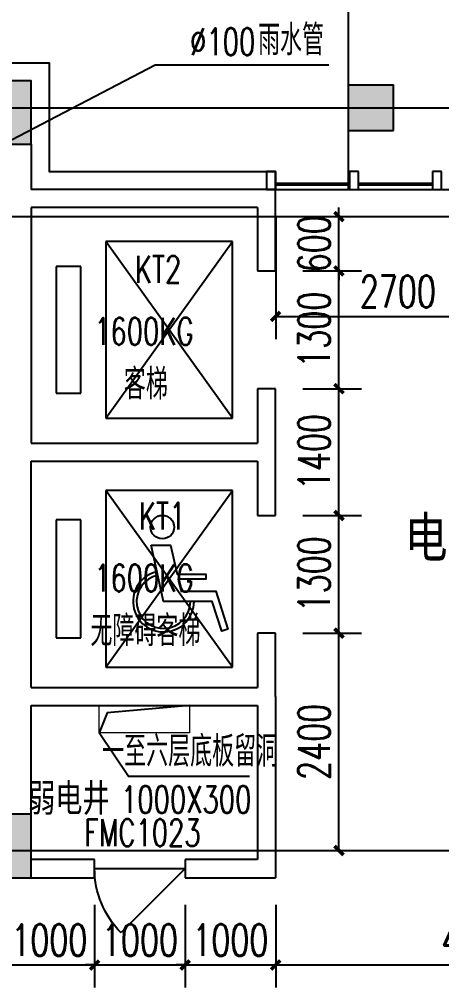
# Model space of a CAD drawing. Header units: millimetres. Extents: x 0 to 118900, y 0 to 84100.
# Drawn here: x 20267 to 24931, y 65876 to 76568 of the extents above; entities that cross this region are included whole.
import ezdxf

# ---------------------------------------------------------------- set-up
doc = ezdxf.new("R2010")
doc.units = ezdxf.units.MM
doc.linetypes.add('DOTE', pattern=[2.42, 2, -0.2, 0.02, -0.2])
for name, color, linetype in [('3T_BAR', 7, 'Continuous'), ('COLUMN', 2, 'Continuous'), ('CURTWALL', 4, 'Continuous'), ('DIM_LEAD', 3, 'Continuous'), ('DIM_SYMB', 3, 'Continuous'), ('DOOR', 4, 'Continuous'), ('DOOR_FIRE_TEXT', 7, 'Continuous'), ('DOTE', 1, 'DOTE'), ('EVTR', 6, 'Continuous'), ('FACADE OUTER SKIN', 6, 'Continuous'), ('FUR', 36, 'Continuous'), ('PUB_DIM', 3, 'Continuous'), ('PUB_HATCH', 8, 'Continuous'), ('PUB_TEXT', 7, 'Continuous'), ('SEE', 5, 'Continuous'), ('STAIR', 201, 'Continuous'), ('SURFACE', 6, 'Continuous'), ('WALL', 2, 'Continuous'), ('WINDOW_TEXT', 7, 'Continuous')]:
    doc.layers.add(name, color=color, linetype=linetype)
doc.styles.add('_TCH_DIM', font='SIMPLEX', dxfattribs={"bigfont": 'GBCBIG'})
doc.styles.add('_TCH_WINDOW', font='SIMPLEX', dxfattribs={"height": 3.5, "bigfont": 'GBCBIG'})
doc.styles.add('DIM_FONT', font='SIMPLEX', dxfattribs={"width": 0.7, "bigfont": 'GBCBIG'})
doc.styles.add('仿宋单线', font='tjromans.shx', dxfattribs={"width": 0.65, "bigfont": 'tjhztxt.shx'})
doc.dimstyles.new('_TCH_ARCH&&100', dxfattribs={"dimtxt": 350, "dimasz": 100, "dimexe": 250, "dimexo": 300, "dimgap": 100, "dimtad": 1, "dimdec": 0, "dimzin": 0, "dimdsep": 46, "dimtxsty": 'DIM_FONT', "dimblk": 'ARCHTICK', "dimcen": 0.09, "dimclrt": 7, "dimazin": 2, "dimtfac": 1, "dimtdec": 0, "dimtix": 1, "dimtmove": 2, "dimatfit": 3, "dimldrblk": 'ARCHTICK', "dimfxl": 1, "dimtolj": 1, "dimtzin": 0, "dimarcsym": 0})

# ---------------------------------------------------------------- blocks, each defined once
blk = doc.blocks.new('disabled')
at = {"layer": 'SEE'}
blk.add_lwpolyline([(293520.2, 188861), (293520.2, 188966.8), (293680.7, 189004.3), (293680.7, 189162.3), (293707.6, 189162.3), (293707.6, 189010.5), (293774.5, 189026.2), (293774.5, 189218.5), (293983.2, 189284.8), (293994.3, 189250), (293830.9, 189198), (293830.9, 188928.9)], close=True, dxfattribs=at)
blk.add_circle((293420.2, 188922.5), 65, dxfattribs=at)
for radius in [168.4, 148.6]:
    blk.add_arc((293830.9, 188928.9), radius, 192.3174, 90, dxfattribs=at)
blk = doc.blocks.new('AXIS-NET-07')
at = {"layer": 'DOTE'}
for p, q in [((716444, 1609852.8), (796044, 1609852.8)), ((716444, 1608652.8), (735344, 1608652.8)), ((716444, 1601652.8), (796044, 1601652.8))]:
    blk.add_line(p, q, dxfattribs=at)
blk = doc.blocks.new('_FZH')
blk.add_lwpolyline([(-0.5, -0.5), (0.5, -0.5), (0.5, 0.5), (-0.5, 0.5)], close=True)
at = {"layer": 'PUB_HATCH'}
blk.add_solid([(-0.5, -0.5), (0.5, -0.5), (-0.5, 0.5), (0.5, 0.5)], dxfattribs=at)
blk = doc.blocks.new('$DorLib2D$00000114')
at = {"color": 0}
blk.add_line((0.5, 0), (-0.207, 0.707), dxfattribs=at)
blk.add_arc((0.5, 0), 1, 135, 180, dxfattribs=at)
blk = doc.blocks.new('_ArchTick')
at = {"color": 0, "linetype": 'ByBlock', "const_width": 0.4}
blk.add_lwpolyline([(-0.5, -0.5), (0.5, 0.5)], dxfattribs=at)
blk = doc.blocks.new('*D157')
at = {"layer": 'Defpoints', "color": 0, "transparency": 16777216}
for p in [(20098, 67090), (21098, 67090), (21098, 66126)]:
    blk.add_point(p, dxfattribs=at)
at = {"layer": 'PUB_DIM', "color": 0, "lineweight": -2, "transparency": 16777216}
for p, q in [((20098, 66790), (20098, 65876)), ((21098, 66790), (21098, 65876)), ((20098, 66126), (19998, 66126)), ((20098, 66126), (21098, 66126)), ((21098, 66126), (21198, 66126))]:
    blk.add_line(p, q, dxfattribs=at)
at = {"layer": 'PUB_DIM', "color": 0, "lineweight": -2, "transparency": 16777216, "xscale": 100, "yscale": 100, "zscale": 100}
blk.add_blockref('_ArchTick', (20098, 66126), dxfattribs=at)
at = {"layer": 'PUB_DIM', "color": 0, "lineweight": -2, "transparency": 16777216, "xscale": 100, "yscale": 100, "zscale": 100, "rotation": 180}
blk.add_blockref('_ArchTick', (21098, 66126), dxfattribs=at)
at = {"layer": 'PUB_DIM', "color": 7, "transparency": 16777216, "insert": (20598, 66401), "char_height": 350, "attachment_point": 5, "style": 'DIM_FONT'}
blk.add_mtext('\\A1;1000', dxfattribs=at)
blk = doc.blocks.new('*D158')
at = {"layer": 'Defpoints', "color": 0, "transparency": 16777216}
for p in [(21098, 67090), (22098, 67090), (22098, 66126)]:
    blk.add_point(p, dxfattribs=at)
at = {"layer": 'PUB_DIM', "color": 0, "lineweight": -2, "transparency": 16777216}
for p, q in [((21098, 66790), (21098, 65876)), ((22098, 66790), (22098, 65876)), ((21098, 66126), (20998, 66126)), ((21098, 66126), (22098, 66126)), ((22098, 66126), (22198, 66126))]:
    blk.add_line(p, q, dxfattribs=at)
at = {"layer": 'PUB_DIM', "color": 0, "lineweight": -2, "transparency": 16777216, "xscale": 100, "yscale": 100, "zscale": 100}
blk.add_blockref('_ArchTick', (21098, 66126), dxfattribs=at)
at = {"layer": 'PUB_DIM', "color": 0, "lineweight": -2, "transparency": 16777216, "xscale": 100, "yscale": 100, "zscale": 100, "rotation": 180}
blk.add_blockref('_ArchTick', (22098, 66126), dxfattribs=at)
at = {"layer": 'PUB_DIM', "color": 7, "transparency": 16777216, "insert": (21598, 66401), "char_height": 350, "attachment_point": 5, "style": 'DIM_FONT'}
blk.add_mtext('\\A1;1000', dxfattribs=at)
blk = doc.blocks.new('*D159')
at = {"layer": 'Defpoints', "color": 0, "transparency": 16777216}
for p in [(22098, 67090), (23098, 67090), (23098, 66126)]:
    blk.add_point(p, dxfattribs=at)
at = {"layer": 'PUB_DIM', "color": 0, "lineweight": -2, "transparency": 16777216}
for p, q in [((22098, 66790), (22098, 65876)), ((23098, 66790), (23098, 65876)), ((22098, 66126), (21998, 66126)), ((22098, 66126), (23098, 66126)), ((23098, 66126), (23198, 66126))]:
    blk.add_line(p, q, dxfattribs=at)
at = {"layer": 'PUB_DIM', "color": 0, "lineweight": -2, "transparency": 16777216, "xscale": 100, "yscale": 100, "zscale": 100}
blk.add_blockref('_ArchTick', (22098, 66126), dxfattribs=at)
at = {"layer": 'PUB_DIM', "color": 0, "lineweight": -2, "transparency": 16777216, "xscale": 100, "yscale": 100, "zscale": 100, "rotation": 180}
blk.add_blockref('_ArchTick', (23098, 66126), dxfattribs=at)
at = {"layer": 'PUB_DIM', "color": 7, "transparency": 16777216, "insert": (22598, 66401), "char_height": 350, "attachment_point": 5, "style": 'DIM_FONT'}
blk.add_mtext('\\A1;1000', dxfattribs=at)
blk = doc.blocks.new('*D160')
at = {"layer": 'Defpoints', "color": 0, "transparency": 16777216}
for p in [(23098, 67090), (27598, 67090), (27598, 66126)]:
    blk.add_point(p, dxfattribs=at)
at = {"layer": 'PUB_DIM', "color": 0, "lineweight": -2, "transparency": 16777216}
for p, q in [((23098, 66790), (23098, 65876)), ((27598, 66790), (27598, 65876)), ((23098, 66126), (27598, 66126))]:
    blk.add_line(p, q, dxfattribs=at)
at = {"layer": 'PUB_DIM', "color": 0, "lineweight": -2, "transparency": 16777216, "xscale": 100, "yscale": 100, "zscale": 100, "rotation": 180}
blk.add_blockref('_ArchTick', (23098, 66126), dxfattribs=at)
at = {"layer": 'PUB_DIM', "color": 0, "lineweight": -2, "transparency": 16777216, "xscale": 100, "yscale": 100, "zscale": 100}
blk.add_blockref('_ArchTick', (27598, 66126), dxfattribs=at)
at = {"layer": 'PUB_DIM', "color": 7, "transparency": 16777216, "insert": (25348, 66401), "char_height": 350, "attachment_point": 5, "style": 'DIM_FONT'}
blk.add_mtext('\\A1;4500', dxfattribs=at)
blk = doc.blocks.new('*D783')
at = {"layer": 'Defpoints', "color": 0, "transparency": 16777216}
for p in [(23098, 74690), (25797, 74690), (25797, 73288)]:
    blk.add_point(p, dxfattribs=at)
at = {"layer": 'PUB_DIM', "color": 0, "lineweight": -2, "transparency": 16777216}
for p, q in [((23098, 74390), (23098, 73038)), ((25797, 74390), (25797, 73038)), ((23098, 73288), (25797, 73288))]:
    blk.add_line(p, q, dxfattribs=at)
at = {"layer": 'PUB_DIM', "color": 0, "lineweight": -2, "transparency": 16777216, "xscale": 100, "yscale": 100, "zscale": 100, "rotation": 180}
blk.add_blockref('_ArchTick', (23098, 73288), dxfattribs=at)
at = {"layer": 'PUB_DIM', "color": 0, "lineweight": -2, "transparency": 16777216, "xscale": 100, "yscale": 100, "zscale": 100}
blk.add_blockref('_ArchTick', (25797, 73288), dxfattribs=at)
at = {"layer": 'PUB_DIM', "color": 7, "transparency": 16777216, "insert": (24447, 73563), "char_height": 350, "attachment_point": 5, "style": 'DIM_FONT'}
blk.add_mtext('\\A1;2700', dxfattribs=at)
blk = doc.blocks.new('*D785')
at = {"layer": 'Defpoints', "color": 0, "transparency": 16777216}
for p in [(23098, 74390), (23797, 74390), (23098, 73790)]:
    blk.add_point(p, dxfattribs=at)
at = {"layer": 'PUB_DIM', "color": 0, "lineweight": -2, "transparency": 16777216}
for p, q in [((23797, 74390), (23797, 74490)), ((23398, 74390), (24047, 74390)), ((23797, 73790), (23797, 74390)), ((23398, 73790), (24047, 73790)), ((23797, 73790), (23797, 73690))]:
    blk.add_line(p, q, dxfattribs=at)
at = {"layer": 'PUB_DIM', "color": 0, "lineweight": -2, "transparency": 16777216, "xscale": 100, "yscale": 100, "zscale": 100}
for p, rotation in [((23797, 74390), 270), ((23797, 73790), 90)]:
    blk.add_blockref('_ArchTick', p, dxfattribs=dict(at, rotation=rotation))
at = {"layer": 'PUB_DIM', "color": 7, "transparency": 16777216, "insert": (23522, 74090), "char_height": 350, "attachment_point": 5, "rotation": 90, "style": 'DIM_FONT'}
blk.add_mtext('\\A1;600', dxfattribs=at)
blk = doc.blocks.new('*D786')
at = {"layer": 'Defpoints', "color": 0, "transparency": 16777216}
for p in [(23098, 73790), (23797, 73790), (23098, 72490)]:
    blk.add_point(p, dxfattribs=at)
at = {"layer": 'PUB_DIM', "color": 0, "lineweight": -2, "transparency": 16777216}
for p, q in [((23398, 73790), (24047, 73790)), ((23797, 72490), (23797, 73790)), ((23398, 72490), (24047, 72490))]:
    blk.add_line(p, q, dxfattribs=at)
at = {"layer": 'PUB_DIM', "color": 0, "lineweight": -2, "transparency": 16777216, "xscale": 100, "yscale": 100, "zscale": 100}
for p, rotation in [((23797, 73790), 90), ((23797, 72490), 270)]:
    blk.add_blockref('_ArchTick', p, dxfattribs=dict(at, rotation=rotation))
at = {"layer": 'PUB_DIM', "color": 7, "transparency": 16777216, "insert": (23522, 73140), "char_height": 350, "attachment_point": 5, "rotation": 90, "style": 'DIM_FONT'}
blk.add_mtext('\\A1;1300', dxfattribs=at)
blk = doc.blocks.new('*D787')
at = {"layer": 'Defpoints', "color": 0, "transparency": 16777216}
for p in [(23098, 72490), (23797, 72490), (23098, 71090)]:
    blk.add_point(p, dxfattribs=at)
at = {"layer": 'PUB_DIM', "color": 0, "lineweight": -2, "transparency": 16777216}
for p, q in [((23398, 72490), (24047, 72490)), ((23797, 71090), (23797, 72490)), ((23398, 71090), (24047, 71090))]:
    blk.add_line(p, q, dxfattribs=at)
at = {"layer": 'PUB_DIM', "color": 0, "lineweight": -2, "transparency": 16777216, "xscale": 100, "yscale": 100, "zscale": 100}
for p, rotation in [((23797, 72490), 90), ((23797, 71090), 270)]:
    blk.add_blockref('_ArchTick', p, dxfattribs=dict(at, rotation=rotation))
at = {"layer": 'PUB_DIM', "color": 7, "transparency": 16777216, "insert": (23522, 71790), "char_height": 350, "attachment_point": 5, "rotation": 90, "style": 'DIM_FONT'}
blk.add_mtext('\\A1;1400', dxfattribs=at)
blk = doc.blocks.new('*D788')
at = {"layer": 'Defpoints', "color": 0, "transparency": 16777216}
for p in [(23098, 71090), (23797, 71090), (23098, 69790)]:
    blk.add_point(p, dxfattribs=at)
at = {"layer": 'PUB_DIM', "color": 0, "lineweight": -2, "transparency": 16777216}
for p, q in [((23398, 71090), (24047, 71090)), ((23797, 69790), (23797, 71090)), ((23398, 69790), (24047, 69790))]:
    blk.add_line(p, q, dxfattribs=at)
at = {"layer": 'PUB_DIM', "color": 0, "lineweight": -2, "transparency": 16777216, "xscale": 100, "yscale": 100, "zscale": 100}
for p, rotation in [((23797, 71090), 90), ((23797, 69790), 270)]:
    blk.add_blockref('_ArchTick', p, dxfattribs=dict(at, rotation=rotation))
at = {"layer": 'PUB_DIM', "color": 7, "transparency": 16777216, "insert": (23522, 70440), "char_height": 350, "attachment_point": 5, "rotation": 90, "style": 'DIM_FONT'}
blk.add_mtext('\\A1;1300', dxfattribs=at)
blk = doc.blocks.new('*D789')
at = {"layer": 'Defpoints', "color": 0, "transparency": 16777216}
for p in [(23098, 69790), (23797, 69790), (23098, 67390)]:
    blk.add_point(p, dxfattribs=at)
at = {"layer": 'PUB_DIM', "color": 0, "lineweight": -2, "transparency": 16777216}
for p, q in [((23398, 69790), (24047, 69790)), ((23797, 67390), (23797, 69790)), ((23398, 67390), (24047, 67390))]:
    blk.add_line(p, q, dxfattribs=at)
at = {"layer": 'PUB_DIM', "color": 0, "lineweight": -2, "transparency": 16777216, "xscale": 100, "yscale": 100, "zscale": 100}
for p, rotation in [((23797, 69790), 90), ((23797, 67390), 270)]:
    blk.add_blockref('_ArchTick', p, dxfattribs=dict(at, rotation=rotation))
at = {"layer": 'PUB_DIM', "color": 7, "transparency": 16777216, "insert": (23522, 68590), "char_height": 350, "attachment_point": 5, "rotation": 90, "style": 'DIM_FONT'}
blk.add_mtext('\\A1;2400', dxfattribs=at)

msp = doc.modelspace()

# ---------------------------------------------------------------- linework, layer by layer
at = {"layer": '3T_BAR'}
for p, q in [((23097.6, 74889.9), (22997.6, 74889.9)), ((22997.6, 74889.9), (22997.6, 74689.9)), ((23097.6, 74689.9), (23097.6, 74889.9)), ((24014.2, 74889.9), (23914.2, 74889.9)), ((23914.2, 74889.9), (23914.2, 74689.9)), ((24014.2, 74689.9), (24014.2, 74889.9)), ((24930.9, 74889.9), (24830.9, 74889.9)), ((24830.9, 74889.9), (24830.9, 74689.9)), ((24930.9, 74689.9), (24930.9, 74889.9)), ((22997.6, 74689.9), (23097.6, 74689.9)), ((23914.2, 74689.9), (24014.2, 74689.9)), ((24830.9, 74689.9), (24930.9, 74689.9))]:
    msp.add_line(p, q, dxfattribs=at)
at = {"layer": '3T_BAR', "ltscale": 20}
msp.add_line((23097.6, 74689.9), (27597.6, 74689.9), dxfattribs=at)
at = {"layer": 'CURTWALL'}
for p, q in [((23097.6, 74759.9), (23914.2, 74759.9)), ((23097.6, 74739.9), (23914.2, 74739.9)), ((24014.2, 74759.9), (24830.9, 74759.9)), ((24014.2, 74739.9), (24830.9, 74739.9))]:
    msp.add_line(p, q, dxfattribs=at)
at = {"layer": 'DIM_LEAD'}
for p, q in [((19897.6, 75089.9), (21766.5, 76067.1)), ((21766.5, 76067.1), (23685.5, 76067.1))]:
    msp.add_line(p, q, dxfattribs=at)
at = {"layer": 'DIM_SYMB'}
msp.add_lwpolyline([(22808.8, 68207), (21470.9, 68207), (21147.6, 68689.9)], dxfattribs=at)
at = {"layer": 'DOOR'}
msp.add_line((21097.6, 67189.9), (22097.6, 67189.9), dxfattribs=at)
at = {"layer": 'EVTR'}
for p, q in [((22622.6, 74114.9), (21222.6, 74114.9)), ((21222.6, 74114.9), (21222.6, 72164.9)), ((21222.6, 72164.9), (22622.6, 74114.9)), ((22622.6, 72164.9), (21222.6, 74114.9)), ((22622.6, 72164.9), (22622.6, 74114.9)), ((20947.6, 73839.9), (20672.6, 73839.9)), ((20672.6, 73839.9), (20672.6, 72439.9)), ((20947.6, 72439.9), (20947.6, 73839.9)), ((20672.6, 72439.9), (20947.6, 72439.9)), ((21222.6, 72164.9), (22622.6, 72164.9)), ((22622.6, 71364.9), (21222.6, 71364.9)), ((21222.6, 71364.9), (21222.6, 69414.9)), ((21222.6, 69414.9), (22622.6, 71364.9)), ((22622.6, 69414.9), (21222.6, 71364.9)), ((22622.6, 69414.9), (22622.6, 71364.9)), ((20947.6, 71039.9), (20672.6, 71039.9)), ((20672.6, 71039.9), (20672.6, 69739.9)), ((20947.6, 69739.9), (20947.6, 71039.9)), ((20672.6, 69739.9), (20947.6, 69739.9)), ((21222.6, 69414.9), (22622.6, 69414.9))]:
    msp.add_line(p, q, dxfattribs=at)
at = {"layer": 'EVTR', "ltscale": 20}
msp.add_lwpolyline([(22147.6, 68989.9), (21235.1, 68911), (21147.6, 68689.9)], dxfattribs=at)
at = {"layer": 'FACADE OUTER SKIN', "ltscale": 20}
msp.add_lwpolyline([(19497.6, 75889.9), (19497.6, 76089.9), (20597.6, 76089.9), (20597.6, 74889.9), (23097.6, 74889.9), (23097.6, 74689.9)], dxfattribs=at)
at = {"layer": 'STAIR'}
msp.add_lwpolyline([(28597.6, 74689.9), (28597.6, 79389.9), (23898.6, 79389.9), (23898.6, 74689.9)], dxfattribs=at)
at = {"layer": 'SURFACE', "lineweight": 0}
msp.add_lwpolyline([(22147.6, 68989.9), (22147.6, 68689.9), (21147.6, 68689.9), (21147.6, 68989.9)], close=True, dxfattribs=at)
at = {"layer": 'WALL'}
for p, q in [((20397.6, 75189.9), (20397.6, 74689.9)), ((23097.6, 74689.9), (20397.6, 74689.9)), ((23097.6, 73789.9), (23097.6, 74689.9)), ((22897.6, 74489.9), (20397.6, 74489.9)), ((20397.6, 74489.9), (20397.6, 71889.9)), ((22897.6, 74489.9), (22897.6, 73789.9)), ((22897.6, 73789.9), (23097.6, 73789.9)), ((23097.6, 72489.9), (22897.6, 72489.9)), ((22897.6, 72489.9), (22897.6, 71889.9)), ((23097.6, 71789.9), (23097.6, 72489.9)), ((20397.6, 71889.9), (22897.6, 71889.9)), ((23097.6, 71089.9), (23097.6, 71789.9)), ((20397.6, 71689.9), (22897.6, 71689.9)), ((20397.6, 69189.9), (20397.6, 71689.9)), ((22897.6, 71689.9), (22897.6, 71089.9)), ((22897.6, 71089.9), (23097.6, 71089.9)), ((23097.6, 69789.9), (22897.6, 69789.9)), ((22897.6, 69789.9), (22897.6, 69189.9)), ((23097.6, 69089.9), (23097.6, 69789.9)), ((20397.6, 69189.9), (22897.6, 69189.9)), ((23097.6, 69089.9), (23097.6, 67089.9)), ((20397.6, 67789.9), (20397.6, 68989.9)), ((20397.6, 68989.9), (22897.6, 68989.9)), ((22897.6, 68989.9), (22897.6, 67289.9)), ((21097.6, 67289.9), (20397.6, 67289.9)), ((21097.6, 67089.9), (21097.6, 67289.9)), ((22897.6, 67289.9), (22097.6, 67289.9)), ((22097.6, 67289.9), (22097.6, 67089.9)), ((20397.6, 67089.9), (21097.6, 67089.9)), ((22097.6, 67089.9), (23097.6, 67089.9))]:
    msp.add_line(p, q, dxfattribs=at)

# ---------------------------------------------------------------- block references
at = {"layer": 'COLUMN', "rotation": 90}
for p, xscale, yscale, zscale in [((20047.6, 75539.9), 700, 700, 700), ((24148.6, 75589.9), 500, 500, 500), ((19997.6, 67439.9), 700, 800, 800)]:
    msp.add_blockref('_FZH', p, dxfattribs=dict(at, xscale=xscale, yscale=yscale, zscale=zscale))
at = {"layer": 'DOOR'}
ref = msp.add_blockref('$DorLib2D$00000114', (21597.6, 67189.9), dxfattribs=dict(at, xscale=1000, yscale=-1000, zscale=200))
ref.add_attrib('A', 'FMC1023', (20982.6, 67439.2), dxfattribs={"layer": 'DOOR_FIRE_TEXT', "ltscale": 20, "height": 297.5, "style": '_TCH_WINDOW', "width": 0.705882})
at = {"layer": 'DOTE'}
msp.add_blockref('AXIS-NET-07', (-707046.5, -1534262.9), dxfattribs=at)
at = {"layer": 'FUR', "xscale": 2, "yscale": 2, "zscale": 2, "rotation": 269.9999999999999}
msp.add_blockref('disabled', (-355998.5, 657801.6), dxfattribs=at)

# ---------------------------------------------------------------- texts
at = {"layer": 'PUB_TEXT'}
for s, height, style, width, p in [('%%c100', 297.5, '_TCH_DIM', 0.705882, (22152.8, 76172.1)), ('弱电井', 350, '仿宋单线', 0.9, (20365, 67784.4))]:
    msp.add_text(s, height=height, dxfattribs=dict(at, style=style, width=width)).set_placement(p)
for s, height, style, p in [('雨水管', 337.59, '_TCH_DIM', (22902.8, 76172.1)), ('电梯厅', 500, '仿宋单线', (24521.3, 70582.1))]:
    msp.add_text(s, height=height, dxfattribs=dict(at, style=style)).set_placement(p)
at = {"layer": 'PUB_TEXT', "style": '_TCH_DIM'}
msp.add_text('一至六层底板留洞', height=337.59, rotation=0, dxfattribs=at).set_placement((21181.1, 68316.6))
at = {"layer": 'PUB_TEXT', "style": '_TCH_DIM', "width": 0.705882}
msp.add_text('1000X300', height=297.5, rotation=0, dxfattribs=at).set_placement((21389.9, 67804.5))
at = {"layer": 'WINDOW_TEXT', "style": '_TCH_WINDOW', "width": 0.705882}
for s, p in [('KT2', (21543.4, 73658.6)), ('1600KG', (21093.3, 72975.1)), ('KT1', (21588.4, 70935.4)), ('1600KG', (21093.3, 70251.9))]:
    msp.add_text(s, height=297.5, dxfattribs=at).set_placement(p)
at = {"layer": 'WINDOW_TEXT', "style": '_TCH_WINDOW'}
for s, p in [('客梯', (21420.8, 72370.2)), ('无障碍客梯', (21052.2, 69647))]:
    msp.add_text(s, height=337.59, dxfattribs=at).set_placement(p)

# ---------------------------------------------------------------- dimensions: what is measured, and where the dimension line sits
at = {"layer": 'PUB_DIM'}
for p1, p2, distance, picture, middle in [((23097.6, 74689.9), (25797.2, 74689.9), -1402.3, '*D783', (24447.4, 73562.6)), ((23097.6, 73789.9), (23097.6, 74389.9), -699.5, '*D785', (23522.1, 74089.9)), ((23097.6, 72489.9), (23097.6, 73789.9), -699.5, '*D786', (23522.1, 73139.9)), ((23097.6, 71089.9), (23097.6, 72489.9), -699.5, '*D787', (23522.1, 71789.9)), ((23097.6, 69789.9), (23097.6, 71089.9), -699.5, '*D788', (23522.1, 70439.9)), ((23097.6, 67389.9), (23097.6, 69789.9), -699.5, '*D789', (23522.1, 68589.9)), ((20097.6, 67089.9), (21097.6, 67089.9), -964, '*D157', (20597.6, 66400.9)), ((21097.6, 67089.9), (22097.6, 67089.9), -964, '*D158', (21597.6, 66400.9)), ((22097.6, 67089.9), (23097.6, 67089.9), -964, '*D159', (22597.6, 66400.9)), ((23097.6, 67089.9), (27597.6, 67089.9), -964, '*D160', (25347.6, 66400.9))]:
    dim = msp.add_aligned_dim(p1=p1, p2=p2, distance=distance, dimstyle='_TCH_ARCH&&100', dxfattribs=at)
    dim.commit()
    dim.dimension.update_dxf_attribs({"geometry": picture, "text_midpoint": middle})

doc.saveas('drawing.dxf')
